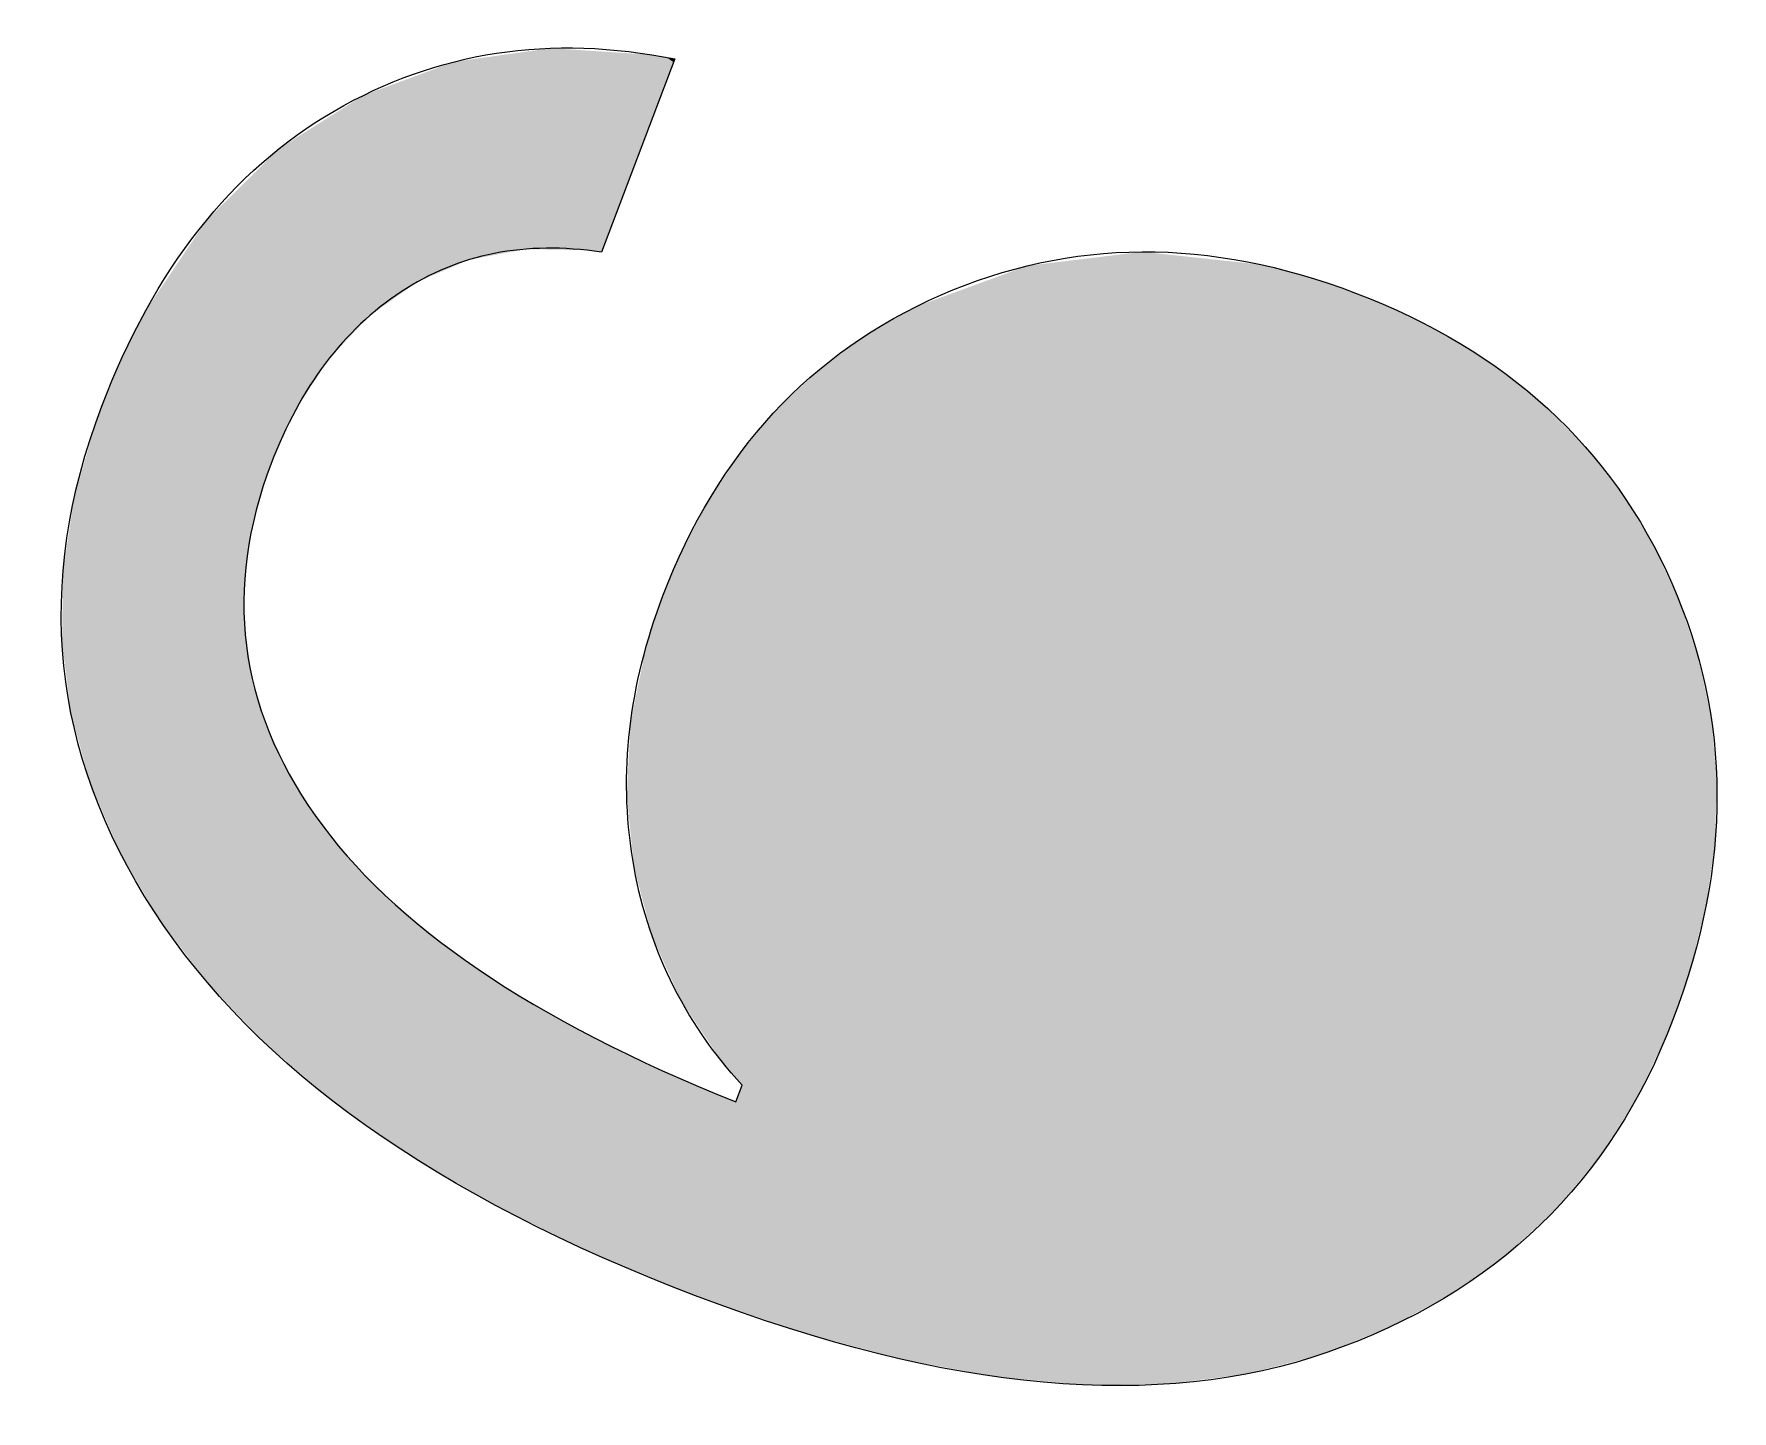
# Model space of a CAD drawing. Extents: x 1 to 47.3, y -47.1 to -0.8.
# Drawn here: x 2.189 to 5.698, y -17.759 to -14.914 of the extents above; entities that cross this region are included whole.
import ezdxf

# ---------------------------------------------------------------- set-up
doc = ezdxf.new("R2010")
doc.units = 0
doc.layers.add('LAYER_1', color=7, linetype='CONTINUOUS')

# ---------------------------------------------------------------- blocks, each defined once
blk = doc.blocks.new('*U33')
at = {"layer": 'LAYER_1', "color": 7}
for points in [[(3.2565, -15.3591), (3.2063, -14.9501), (3.2565, -14.9431)], [(3.2565, -15.3591), (3.2565, -14.9431), (3.3159, -15.3602)], [(3.3159, -15.3602), (3.2565, -14.9431), (3.3159, -14.9469)], [(3.3159, -15.3602), (3.3159, -14.9469), (3.3325, -15.3606)], [(3.3325, -15.3606), (3.3159, -14.9469), (3.3325, -14.948)], [(3.3325, -15.3606), (3.3325, -14.948), (3.34, -15.3616)], [(3.34, -15.3616), (3.3325, -14.948), (3.34, -14.9485)], [(3.34, -15.3616), (3.34, -14.9485), (3.3618, -15.3644)], [(3.3618, -15.3644), (3.34, -14.9485), (3.3618, -14.9499)], [(3.0543, -15.3947), (2.9815, -14.9992), (3.0543, -14.9723)], [(3.0579, -15.3932), (3.0543, -14.9723), (3.0579, -14.971)], [(3.0543, -15.3947), (3.0543, -14.9723), (3.0579, -15.3932)], [(3.0893, -15.3798), (3.0579, -14.971), (3.0893, -14.9666)], [(3.0579, -15.3932), (3.0579, -14.971), (3.0893, -15.3798)], [(3.1431, -15.3698), (3.0893, -14.9666), (3.1431, -14.959)], [(3.0893, -15.3798), (3.0893, -14.9666), (3.1431, -15.3698)], [(3.1774, -15.3634), (3.1431, -14.959), (3.1774, -14.9542)], [(3.1431, -15.3698), (3.1431, -14.959), (3.1774, -15.3634)], [(3.2063, -15.3581), (3.1774, -14.9542), (3.2063, -14.9501)], [(3.1774, -15.3634), (3.1774, -14.9542), (3.2063, -15.3581)], [(3.2063, -15.3581), (3.2063, -14.9501), (3.2565, -15.3591)], [(3.3618, -15.3644), (3.3618, -14.9499), (3.3644, -15.3575)], [(3.3644, -15.3575), (3.3618, -14.9499), (3.3644, -14.9501)], [(3.3644, -15.3575), (3.3644, -14.9501), (3.3804, -15.3155)], [(3.3804, -15.3155), (3.3644, -14.9501), (3.3804, -14.9511)], [(3.3804, -15.3155), (3.3804, -14.9511), (3.4065, -15.2468)], [(3.4065, -15.2468), (3.3804, -14.9511), (3.4065, -14.9528)], [(3.4065, -15.2468), (3.4065, -14.9528), (3.414, -15.2272)], [(3.414, -15.2272), (3.4065, -14.9528), (3.414, -14.9533)], [(3.414, -15.2272), (3.414, -14.9533), (3.4224, -15.205)], [(3.4224, -15.205), (3.414, -14.9533), (3.4224, -14.9538)], [(3.4224, -15.205), (3.4224, -14.9538), (3.4292, -15.1873)], [(3.4292, -15.1873), (3.4224, -14.9538), (3.4292, -14.9543)], [(3.4292, -15.1873), (3.4292, -14.9543), (3.4377, -15.1649)], [(3.4377, -15.1649), (3.4292, -14.9543), (3.4377, -14.9548)], [(3.4377, -15.1649), (3.4377, -14.9548), (3.4544, -15.1209)], [(3.4544, -15.1209), (3.4377, -14.9548), (3.4544, -14.9559)], [(3.4544, -15.1209), (3.4544, -14.9559), (3.4657, -15.0912)], [(3.4657, -15.0912), (3.4544, -14.9559), (3.4657, -14.9567)], [(3.4657, -15.0912), (3.4657, -14.9567), (3.467, -15.088)], [(3.467, -15.088), (3.4657, -14.9567), (3.467, -14.9569)], [(3.467, -15.088), (3.467, -14.9569), (3.4689, -15.0829)], [(3.4689, -15.0829), (3.467, -14.9569), (3.4689, -14.9572)], [(3.4689, -15.0829), (3.4689, -14.9572), (3.4699, -15.0803)], [(3.4699, -15.0803), (3.4689, -14.9572), (3.4699, -14.9574)], [(3.4699, -15.0803), (3.4699, -14.9574), (3.4793, -15.0557)], [(3.4793, -15.0557), (3.4699, -14.9574), (3.4793, -14.9591)], [(3.4793, -15.0557), (3.4793, -14.9591), (3.495, -15.0143)], [(3.495, -15.0143), (3.4793, -14.9591), (3.495, -14.962)], [(3.495, -15.0143), (3.495, -14.962), (3.4969, -15.0093)], [(3.4969, -15.0093), (3.495, -14.962), (3.4969, -14.9623)], [(3.4969, -15.0093), (3.4969, -14.9623), (3.511, -14.9722)], [(3.511, -14.9722), (3.4969, -14.9623), (3.511, -14.9649)], [(3.511, -14.9722), (3.511, -14.9649), (3.5136, -14.9654)], [(2.9467, -15.4503), (2.884, -15.0352), (2.9467, -15.012)], [(2.9654, -15.4371), (2.9467, -15.012), (2.9654, -15.0051)], [(2.9467, -15.4503), (2.9467, -15.012), (2.9654, -15.4371)], [(2.9815, -15.4257), (2.9654, -15.0051), (2.9815, -14.9992)], [(2.9654, -15.4371), (2.9654, -15.0051), (2.9815, -15.4257)], [(2.9815, -15.4257), (2.9815, -14.9992), (3.0543, -15.3947)], [(2.8546, -15.5255), (2.8069, -15.0802), (2.8546, -15.0501)], [(2.8698, -15.5095), (2.8546, -15.0501), (2.8698, -15.0404)], [(2.8546, -15.5255), (2.8546, -15.0501), (2.8698, -15.5095)], [(2.884, -15.4947), (2.8698, -15.0404), (2.884, -15.0352)], [(2.8698, -15.5095), (2.8698, -15.0404), (2.884, -15.4947)], [(2.884, -15.4947), (2.884, -15.0352), (2.9467, -15.4503)], [(2.8, -15.5828), (2.7779, -15.0985), (2.8, -15.0845)], [(2.8069, -15.5756), (2.8, -15.0845), (2.8069, -15.0802)], [(2.8, -15.5828), (2.8, -15.0845), (2.8069, -15.5756)], [(2.8069, -15.5756), (2.8069, -15.0802), (2.8546, -15.5255)], [(2.7779, -15.6166), (2.7299, -15.1288), (2.7779, -15.0985)], [(2.7779, -15.6166), (2.7779, -15.0985), (2.8, -15.5828)], [(2.6864, -15.7828), (2.6707, -15.1751), (2.6864, -15.1595)], [(2.6955, -15.7614), (2.6864, -15.1595), (2.6955, -15.1506)], [(2.6864, -15.7828), (2.6864, -15.1595), (2.6955, -15.7614)], [(2.7001, -15.7506), (2.6955, -15.1506), (2.7001, -15.1477)], [(2.6955, -15.7614), (2.6955, -15.1506), (2.7001, -15.7506)], [(2.7167, -15.7169), (2.7001, -15.1477), (2.7167, -15.1372)], [(2.7001, -15.7506), (2.7001, -15.1477), (2.7167, -15.7169)], [(2.7299, -15.69), (2.7167, -15.1372), (2.7299, -15.1288)], [(2.7167, -15.7169), (2.7167, -15.1372), (2.7299, -15.69)], [(2.7299, -15.69), (2.7299, -15.1288), (2.7779, -15.6166)], [(2.6675, -15.8354), (2.6401, -15.2053), (2.6675, -15.1782)], [(2.6704, -15.8253), (2.6675, -15.1782), (2.6704, -15.1754)], [(2.6675, -15.8354), (2.6675, -15.1782), (2.6704, -15.8253)], [(2.6707, -15.8245), (2.6704, -15.1754), (2.6707, -15.1751)], [(2.6704, -15.8253), (2.6704, -15.1754), (2.6707, -15.8245)], [(2.6707, -15.8245), (2.6707, -15.1751), (2.6864, -15.7828)], [(2.6246, -16.9546), (2.5474, -15.2968), (2.6246, -15.2205)], [(2.6246, -16.039), (2.6246, -15.2205), (2.6247, -16.0386)], [(2.6247, -16.0386), (2.6246, -15.2205), (2.6247, -15.2205)], [(2.6399, -15.9331), (2.6247, -15.2205), (2.6399, -15.2055)], [(2.6247, -16.0386), (2.6247, -15.2205), (2.6399, -15.9331)], [(2.6401, -15.9325), (2.6399, -15.2055), (2.6401, -15.2053)], [(2.6399, -15.9331), (2.6399, -15.2055), (2.6401, -15.9325)], [(2.6401, -15.9325), (2.6401, -15.2053), (2.6675, -15.8354)], [(2.5453, -16.8708), (2.4464, -15.4458), (2.5453, -15.2989)], [(2.5474, -16.8736), (2.5453, -15.2989), (2.5474, -15.2968)], [(2.5453, -16.8708), (2.5453, -15.2989), (2.5474, -16.8736)], [(2.5474, -16.8736), (2.5474, -15.2968), (2.6246, -16.9546)], [(4.4792, -17.7034), (4.356, -15.3787), (4.4792, -15.3637)], [(4.4792, -17.7034), (4.4792, -15.3637), (4.5299, -17.703)], [(4.5299, -17.703), (4.4792, -15.3637), (4.5299, -15.3691)], [(4.5299, -17.703), (4.5299, -15.3691), (4.6933, -17.6824)], [(4.6933, -17.6824), (4.5299, -15.3691), (4.6933, -15.3867)], [(4.2419, -17.6937), (4.1717, -15.4183), (4.2419, -15.3926)], [(4.356, -17.7045), (4.2419, -15.3926), (4.356, -15.3787)], [(4.2419, -17.6937), (4.2419, -15.3926), (4.356, -17.7045)], [(4.356, -17.7045), (4.356, -15.3787), (4.4792, -17.7034)], [(4.6933, -17.6824), (4.6933, -15.3867), (4.7242, -17.6745)], [(4.7242, -17.6745), (4.6933, -15.3867), (4.7242, -15.3901)], [(4.7242, -17.6745), (4.7242, -15.3901), (4.8462, -17.6429)], [(4.8462, -17.6429), (4.7242, -15.3901), (4.8462, -15.4231)], [(4.1717, -17.687), (4.013, -15.4765), (4.1717, -15.4183)], [(4.1717, -17.687), (4.1717, -15.4183), (4.2419, -17.6937)], [(4.8462, -17.6429), (4.8462, -15.4231), (4.8496, -17.6416)], [(4.8496, -17.6416), (4.8462, -15.4231), (4.8496, -15.424)], [(4.8496, -17.6416), (4.8496, -15.424), (4.9775, -17.5908)], [(4.9775, -17.5908), (4.8496, -15.424), (4.9775, -15.472)], [(2.4464, -16.7402), (2.4199, -15.4852), (2.4464, -15.4458)], [(2.4464, -16.7402), (2.4464, -15.4458), (2.5453, -16.8708)], [(4.9775, -17.5908), (4.9775, -15.472), (4.9877, -17.5868)], [(4.9877, -17.5868), (4.9775, -15.472), (4.9877, -15.477)], [(2.4199, -16.6949), (2.3665, -15.5925), (2.4199, -15.4852)], [(2.4199, -16.6949), (2.4199, -15.4852), (2.4464, -16.7402)], [(3.9769, -17.6505), (3.908, -15.5363), (3.9769, -15.497)], [(4.013, -17.6572), (3.9769, -15.497), (4.013, -15.4765)], [(3.9769, -17.6505), (3.9769, -15.497), (4.013, -17.6572)], [(4.013, -17.6572), (4.013, -15.4765), (4.1717, -17.687)], [(4.9877, -17.5868), (4.9877, -15.477), (5.0986, -17.5272)], [(5.0986, -17.5272), (4.9877, -15.477), (5.0986, -15.5312)], [(3.908, -17.6318), (3.8123, -15.6066), (3.908, -15.5363)], [(3.908, -17.6318), (3.908, -15.5363), (3.9769, -17.6505)], [(5.0986, -17.5272), (5.0986, -15.5312), (5.1163, -17.5178)], [(5.1163, -17.5178), (5.0986, -15.5312), (5.1163, -15.5423)], [(5.1163, -17.5178), (5.1163, -15.5423), (5.2085, -17.4524)], [(5.2085, -17.4524), (5.1163, -15.5423), (5.2085, -15.6)], [(2.3652, -16.6015), (2.3166, -15.7171), (2.3652, -15.5957)], [(2.3665, -16.6036), (2.3652, -15.5957), (2.3665, -15.5925)], [(2.3652, -16.6015), (2.3652, -15.5957), (2.3665, -16.6036)], [(2.3665, -16.6036), (2.3665, -15.5925), (2.4199, -16.6949)], [(3.8123, -17.6059), (3.7717, -15.6446), (3.8123, -15.6066)], [(3.8123, -17.6059), (3.8123, -15.6066), (3.908, -17.6318)], [(5.2085, -17.4524), (5.2085, -15.6), (5.2319, -17.4359)], [(5.2319, -17.4359), (5.2085, -15.6), (5.2319, -15.6185)], [(3.7717, -17.5949), (3.7259, -15.6875), (3.7717, -15.6446)], [(3.7717, -17.5949), (3.7717, -15.6446), (3.8123, -17.6059)], [(5.2319, -17.4359), (5.2319, -15.6185), (5.3073, -17.3663)], [(5.3073, -17.3663), (5.2319, -15.6185), (5.3073, -15.6784)], [(5.3073, -17.3663), (5.3073, -15.6784), (5.3345, -17.3412)], [(5.3345, -17.3412), (5.3073, -15.6784), (5.3345, -15.7058)], [(2.3166, -16.4876), (2.3049, -15.7577), (2.3166, -15.7171)], [(2.3166, -16.4876), (2.3166, -15.7171), (2.3652, -16.6015)], [(3.7259, -17.5791), (3.6525, -15.7747), (3.7259, -15.6875)], [(3.7259, -17.5791), (3.7259, -15.6875), (3.7717, -17.5949)], [(5.3345, -17.3412), (5.3345, -15.7058), (5.3948, -17.2687)], [(5.3948, -17.2687), (5.3345, -15.7058), (5.3948, -15.7664)], [(2.3049, -16.4602), (2.2725, -15.8706), (2.3049, -15.7577)], [(2.3049, -16.4602), (2.3049, -15.7577), (2.3166, -16.4876)], [(3.6472, -17.0792), (3.6394, -15.7933), (3.6472, -15.7816)], [(3.6489, -17.0812), (3.6472, -15.7816), (3.6489, -15.779)], [(3.6472, -17.0792), (3.6472, -15.7816), (3.6489, -17.0812)], [(3.6516, -17.0845), (3.6489, -15.779), (3.6516, -15.7757)], [(3.6489, -17.0812), (3.6489, -15.779), (3.6516, -17.0845)], [(3.6525, -17.0855), (3.6516, -15.7757), (3.6525, -15.7747)], [(3.6516, -17.0845), (3.6516, -15.7757), (3.6525, -17.0855)], [(3.6525, -17.5537), (3.6525, -15.7747), (3.7259, -17.5791)], [(5.3948, -17.2687), (5.3948, -15.7664), (5.4241, -17.2336)], [(5.4241, -17.2336), (5.3948, -15.7664), (5.4241, -15.8039)], [(3.6394, -17.0701), (3.6089, -15.8392), (3.6394, -15.7933)], [(3.6394, -17.0701), (3.6394, -15.7933), (3.6472, -17.0792)], [(5.4241, -17.2336), (5.4241, -15.8039), (5.4712, -17.1596)], [(5.4712, -17.1596), (5.4241, -15.8039), (5.4712, -15.8641)], [(3.6089, -17.0343), (3.5811, -15.8811), (3.6089, -15.8392)], [(3.6089, -17.0343), (3.6089, -15.8392), (3.6394, -17.0701)], [(2.2725, -16.3421), (2.2655, -15.9163), (2.2725, -15.8706)], [(2.2725, -16.3421), (2.2725, -15.8706), (2.3049, -16.4602)], [(3.5811, -16.9927), (3.556, -15.9294), (3.5811, -15.8811)], [(3.5811, -16.9927), (3.5811, -15.8811), (3.6089, -17.0343)], [(5.4712, -17.1596), (5.4712, -15.8641), (5.5007, -17.1132)], [(5.5007, -17.1132), (5.4712, -15.8641), (5.5007, -15.9127)], [(2.2655, -16.3165), (2.2493, -16.0217), (2.2655, -15.9163)], [(2.2655, -16.3165), (2.2655, -15.9163), (2.2725, -16.3421)], [(3.556, -16.9552), (3.5269, -15.9855), (3.556, -15.9294)], [(3.556, -16.9552), (3.556, -15.9294), (3.5811, -16.9927)], [(5.5007, -17.1132), (5.5007, -15.9127), (5.5364, -17.0384)], [(5.5364, -17.0384), (5.5007, -15.9127), (5.5364, -15.9714)], [(3.5226, -16.9023), (3.5136, -16.0148), (3.5226, -15.9937)], [(3.5269, -16.9117), (3.5226, -15.9937), (3.5269, -15.9855)], [(3.5226, -16.9023), (3.5226, -15.9937), (3.5269, -16.9117)], [(3.5269, -16.9117), (3.5269, -15.9855), (3.556, -16.9552)], [(5.5364, -17.0384), (5.5364, -15.9714), (5.5644, -16.9799)], [(5.5644, -16.9799), (5.5364, -15.9714), (5.5644, -16.0319)], [(2.2493, -16.1888), (2.247, -16.1704), (2.2493, -16.0217)], [(2.2493, -16.1888), (2.2493, -16.0217), (2.2655, -16.3165)], [(3.511, -16.8765), (3.4969, -16.054), (3.511, -16.0209)], [(3.5136, -16.8823), (3.511, -16.0209), (3.5136, -16.0148)], [(3.511, -16.8765), (3.511, -16.0209), (3.5136, -16.8823)], [(3.5136, -16.8823), (3.5136, -16.0148), (3.5226, -16.9023)], [(5.5644, -16.9799), (5.5644, -16.0319), (5.5902, -16.9066)], [(5.5902, -16.9066), (5.5644, -16.0319), (5.5902, -16.0879)], [(2.6246, -16.9546), (2.6246, -16.039), (2.6247, -16.9547)], [(2.6247, -16.9547), (2.6246, -16.039), (2.6247, -16.1429)], [(3.495, -16.841), (3.4793, -16.1007), (3.495, -16.059)], [(3.4969, -16.8452), (3.495, -16.059), (3.4969, -16.054)], [(3.495, -16.841), (3.495, -16.059), (3.4969, -16.8452)], [(3.4969, -16.8452), (3.4969, -16.054), (3.511, -16.8765)], [(3.4793, -16.8061), (3.4699, -16.1301), (3.4793, -16.1007)], [(3.4793, -16.8061), (3.4793, -16.1007), (3.495, -16.841)], [(5.5902, -16.9066), (5.5902, -16.0879), (5.6122, -16.8444)], [(5.6122, -16.8444), (5.5902, -16.0879), (5.6122, -16.154)], [(3.467, -16.7788), (3.4657, -16.1432), (3.467, -16.1393)], [(3.4689, -16.7831), (3.467, -16.1393), (3.4689, -16.1332)], [(3.467, -16.7788), (3.467, -16.1393), (3.4689, -16.7831)], [(3.4699, -16.7853), (3.4689, -16.1332), (3.4699, -16.1301)], [(3.4689, -16.7831), (3.4689, -16.1332), (3.4699, -16.7853)], [(3.4699, -16.7853), (3.4699, -16.1301), (3.4793, -16.8061)], [(2.6247, -16.9547), (2.6247, -16.1429), (2.6399, -16.9706)], [(2.6399, -16.9706), (2.6247, -16.1429), (2.6399, -16.2437)], [(3.4657, -16.7741), (3.4544, -16.1786), (3.4657, -16.1432)], [(3.4657, -16.7741), (3.4657, -16.1432), (3.467, -16.7788)], [(5.6122, -16.8444), (5.6122, -16.154), (5.6303, -16.7716)], [(5.6303, -16.7716), (5.6122, -16.154), (5.6303, -16.2083)], [(3.4544, -16.7313), (3.4377, -16.2593), (3.4544, -16.1786)], [(3.4544, -16.7313), (3.4544, -16.1786), (3.4657, -16.7741)], [(5.6303, -16.7716), (5.6303, -16.2083), (5.6449, -16.7126)], [(5.6449, -16.7126), (5.6303, -16.2083), (5.6449, -16.2787)], [(2.6399, -16.9706), (2.6399, -16.2437), (2.6401, -16.9708)], [(2.6401, -16.9708), (2.6399, -16.2437), (2.6401, -16.2449)], [(2.6401, -16.9708), (2.6401, -16.2449), (2.6675, -16.9996)], [(2.6675, -16.9996), (2.6401, -16.2449), (2.6675, -16.3346)], [(3.4377, -16.6679), (3.4292, -16.3004), (3.4377, -16.2593)], [(3.4377, -16.6679), (3.4377, -16.2593), (3.4544, -16.7313)], [(5.6449, -16.7126), (5.6449, -16.2787), (5.6557, -16.6352)], [(5.6557, -16.6352), (5.6449, -16.2787), (5.6557, -16.3309)], [(3.4292, -16.6355), (3.4224, -16.3329), (3.4292, -16.3004)], [(3.4292, -16.6355), (3.4292, -16.3004), (3.4377, -16.6679)], [(2.6675, -16.9996), (2.6675, -16.3346), (2.6704, -17.0021)], [(2.6704, -17.0021), (2.6675, -16.3346), (2.6704, -16.3439)], [(2.6704, -17.0021), (2.6704, -16.3439), (2.6707, -17.0023)], [(2.6707, -17.0023), (2.6704, -16.3439), (2.6707, -16.3449)], [(2.6707, -17.0023), (2.6707, -16.3449), (2.6864, -17.0158)], [(2.6864, -17.0158), (2.6707, -16.3449), (2.6864, -16.3785)], [(3.4224, -16.5688), (3.414, -16.4852), (3.4224, -16.3329)], [(3.4224, -16.5688), (3.4224, -16.3329), (3.4292, -16.6355)], [(5.6557, -16.6352), (5.6557, -16.3309), (5.663, -16.5831)], [(5.663, -16.5831), (5.6557, -16.3309), (5.663, -16.4144)], [(2.6864, -17.0158), (2.6864, -16.3785), (2.6955, -17.0235)], [(2.6955, -17.0235), (2.6864, -16.3785), (2.6955, -16.3979)], [(2.6955, -17.0235), (2.6955, -16.3979), (2.7001, -17.0274)], [(2.7001, -17.0274), (2.6955, -16.3979), (2.7001, -16.4076)], [(2.7001, -17.0274), (2.7001, -16.4076), (2.7167, -17.0415)], [(2.7167, -17.0415), (2.7001, -16.4076), (2.7167, -16.443)], [(5.663, -16.5831), (5.663, -16.4144), (5.6667, -16.4558)], [(2.7167, -17.0415), (2.7167, -16.443), (2.7299, -17.0528)], [(2.7299, -17.0528), (2.7167, -16.443), (2.7299, -16.4638)], [(2.7299, -17.0528), (2.7299, -16.4638), (2.7779, -17.0937)], [(2.7779, -17.0937), (2.7299, -16.4638), (2.7779, -16.5391)], [(2.7779, -17.0937), (2.7779, -16.5391), (2.8, -17.1125)], [(2.8, -17.1125), (2.7779, -16.5391), (2.8, -16.566)], [(2.8, -17.1125), (2.8, -16.566), (2.8069, -17.1184)], [(2.8069, -17.1184), (2.8, -16.566), (2.8069, -16.5743)], [(2.8069, -17.1184), (2.8069, -16.5743), (2.8546, -17.152)], [(2.8546, -17.152), (2.8069, -16.5743), (2.8546, -16.6324)], [(2.8546, -17.152), (2.8546, -16.6324), (2.8698, -17.1627)], [(2.8698, -17.1627), (2.8546, -16.6324), (2.8698, -16.6473)], [(2.8698, -17.1627), (2.8698, -16.6473), (2.884, -17.1726)], [(2.884, -17.1726), (2.8698, -16.6473), (2.884, -16.661)], [(2.884, -17.1726), (2.884, -16.661), (2.9467, -17.2167)], [(2.9467, -17.2167), (2.884, -16.661), (2.9467, -16.7223)], [(2.9467, -17.2167), (2.9467, -16.7223), (2.9654, -17.2298)], [(2.9654, -17.2298), (2.9467, -16.7223), (2.9654, -16.7373)], [(2.9654, -17.2298), (2.9654, -16.7373), (2.9815, -17.2393)], [(2.9815, -17.2393), (2.9654, -16.7373), (2.9815, -16.7502)], [(2.9815, -17.2393), (2.9815, -16.7502), (3.0543, -17.282)], [(3.0543, -17.282), (2.9815, -16.7502), (3.0543, -16.8087)], [(3.0543, -17.282), (3.0543, -16.8087), (3.0579, -17.2841)], [(3.0579, -17.2841), (3.0543, -16.8087), (3.0579, -16.8111)], [(3.0579, -17.2841), (3.0579, -16.8111), (3.0893, -17.3025)], [(3.0893, -17.3025), (3.0579, -16.8111), (3.0893, -16.8323)], [(3.0893, -17.3025), (3.0893, -16.8323), (3.1431, -17.334)], [(3.1431, -17.334), (3.0893, -16.8323), (3.1431, -16.8685)], [(3.1431, -17.334), (3.1431, -16.8685), (3.1774, -17.3508)], [(3.1774, -17.3508), (3.1431, -16.8685), (3.1774, -16.8916)], [(3.1774, -17.3508), (3.1774, -16.8916), (3.2063, -17.3651)], [(3.2063, -17.3651), (3.1774, -16.8916), (3.2063, -16.9083)], [(3.2063, -17.3651), (3.2063, -16.9083), (3.2565, -17.3898)], [(3.2565, -17.3898), (3.2063, -16.9083), (3.2565, -16.9371)], [(3.2565, -17.3898), (3.2565, -16.9371), (3.3159, -17.419)], [(3.3159, -17.419), (3.2565, -16.9371), (3.3159, -16.9712)], [(3.3159, -17.419), (3.3159, -16.9712), (3.3325, -17.4271)], [(3.3325, -17.4271), (3.3159, -16.9712), (3.3325, -16.9793)], [(3.3325, -17.4271), (3.3325, -16.9793), (3.34, -17.4308)], [(3.34, -17.4308), (3.3325, -16.9793), (3.34, -16.9831)], [(3.34, -17.4308), (3.34, -16.9831), (3.3618, -17.4399)], [(3.3618, -17.4399), (3.34, -16.9831), (3.3618, -16.9938)], [(3.3618, -17.4399), (3.3618, -16.9938), (3.3644, -17.4409)], [(3.3644, -17.4409), (3.3618, -16.9938), (3.3644, -16.9951)], [(3.3644, -17.4409), (3.3644, -16.9951), (3.3804, -17.4476)], [(3.3804, -17.4476), (3.3644, -16.9951), (3.3804, -17.003)], [(3.3804, -17.4476), (3.3804, -17.003), (3.4065, -17.4584)], [(3.4065, -17.4584), (3.3804, -17.003), (3.4065, -17.0159)], [(3.4065, -17.4584), (3.4065, -17.0159), (3.414, -17.4615)], [(3.414, -17.4615), (3.4065, -17.0159), (3.414, -17.0196)], [(3.414, -17.4615), (3.414, -17.0196), (3.4224, -17.465)], [(3.4224, -17.465), (3.414, -17.0196), (3.4224, -17.0238)], [(3.4224, -17.465), (3.4224, -17.0238), (3.4292, -17.4678)], [(3.4292, -17.4678), (3.4224, -17.0238), (3.4292, -17.0271)], [(3.4292, -17.4678), (3.4292, -17.0271), (3.4377, -17.4713)], [(3.4377, -17.4713), (3.4292, -17.0271), (3.4377, -17.0313)], [(3.4377, -17.4713), (3.4377, -17.0313), (3.4544, -17.4783)], [(3.4544, -17.4783), (3.4377, -17.0313), (3.4544, -17.0396)], [(3.4544, -17.4783), (3.4544, -17.0396), (3.4657, -17.483)], [(3.4657, -17.483), (3.4544, -17.0396), (3.4657, -17.0452)], [(3.4657, -17.483), (3.4657, -17.0452), (3.467, -17.4835)], [(3.467, -17.4835), (3.4657, -17.0452), (3.467, -17.0458)], [(3.467, -17.4835), (3.467, -17.0458), (3.4689, -17.4843)], [(3.4689, -17.4843), (3.467, -17.0458), (3.4689, -17.0467)], [(3.4689, -17.4843), (3.4689, -17.0467), (3.4699, -17.4847)], [(3.4699, -17.4847), (3.4689, -17.0467), (3.4699, -17.0472)], [(3.4699, -17.4847), (3.4699, -17.0472), (3.4793, -17.4886)], [(3.4793, -17.4886), (3.4699, -17.0472), (3.4793, -17.0513)], [(3.4793, -17.4886), (3.4793, -17.0513), (3.495, -17.4951)], [(3.495, -17.4951), (3.4793, -17.0513), (3.495, -17.058)], [(3.495, -17.4951), (3.495, -17.058), (3.4969, -17.4959)], [(3.4969, -17.4959), (3.495, -17.058), (3.4969, -17.0588)], [(3.4969, -17.4959), (3.4969, -17.0588), (3.511, -17.5017)], [(3.511, -17.5017), (3.4969, -17.0588), (3.511, -17.0649)], [(3.511, -17.5017), (3.511, -17.0649), (3.5136, -17.5028)], [(3.5136, -17.5028), (3.511, -17.0649), (3.5136, -17.066)], [(3.5136, -17.5028), (3.5136, -17.066), (3.5226, -17.5065)], [(3.5226, -17.5065), (3.5136, -17.066), (3.5226, -17.0698)], [(3.5226, -17.5065), (3.5226, -17.0698), (3.5269, -17.5083)], [(3.5269, -17.5083), (3.5226, -17.0698), (3.5269, -17.0717)], [(3.5269, -17.5083), (3.5269, -17.0717), (3.556, -17.5204)], [(3.556, -17.5204), (3.5269, -17.0717), (3.556, -17.0842)], [(3.556, -17.5204), (3.556, -17.0842), (3.5811, -17.529)], [(3.5811, -17.529), (3.556, -17.0842), (3.5811, -17.0949)], [(3.6516, -17.5534), (3.6489, -17.095), (3.6516, -17.0877)], [(3.6525, -17.5537), (3.6516, -17.0877), (3.6525, -17.0855)], [(3.6516, -17.5534), (3.6516, -17.0877), (3.6525, -17.5537)], [(3.5811, -17.529), (3.5811, -17.0949), (3.6089, -17.5387)], [(3.6089, -17.5387), (3.5811, -17.0949), (3.6089, -17.1068)], [(3.6089, -17.5387), (3.6089, -17.1068), (3.6394, -17.5492)], [(3.6394, -17.5492), (3.6089, -17.1068), (3.6394, -17.1199)], [(3.6472, -17.5519), (3.6394, -17.1199), (3.6472, -17.0994)], [(3.6394, -17.5492), (3.6394, -17.1199), (3.6472, -17.5519)], [(3.6489, -17.5525), (3.6472, -17.0994), (3.6489, -17.095)], [(3.6472, -17.5519), (3.6472, -17.0994), (3.6489, -17.5525)], [(3.6489, -17.5525), (3.6489, -17.095), (3.6516, -17.5534)]]:
    blk.add_solid(points, dxfattribs=at)
blk = doc.blocks.new('BLOCK_2')
at = {"layer": 'LAYER_1'}
blk.add_open_spline([(3.556, -17.5204), (4.0797, -17.7197), (4.5151, -17.7586), (4.8626, -17.6373), (5.21, -17.5161), (5.4481, -17.2865), (5.5767, -16.9485), (5.6982, -16.6291), (5.6973, -16.3291), (5.5736, -16.0483), (5.45, -15.7673), (5.2322, -15.5675), (4.9201, -15.4488), (4.618, -15.3338), (4.3322, -15.3353), (4.0626, -15.4533), (3.7929, -15.5713), (3.6017, -15.7785), (3.4888, -16.0746), (3.4184, -16.2602), (3.3974, -16.4417), (3.4263, -16.619), (3.4551, -16.7962), (3.5305, -16.9518), (3.6525, -17.0854), (3.6525, -17.0854), (3.6394, -17.1199), (3.6394, -17.1199), (3.2193, -16.9518), (2.9297, -16.7547), (2.7704, -16.5285), (2.611, -16.3025), (2.5807, -16.06), (2.6793, -15.8011), (2.7395, -15.643), (2.8289, -15.5246), (2.9476, -15.4464), (3.0663, -15.3681), (3.2045, -15.3407), (3.3617, -15.3644), (3.3617, -15.3644), (3.5137, -14.9653), (3.5137, -14.9653), (3.2566, -14.9136), (3.022, -14.9495), (2.8095, -15.0728), (2.5971, -15.196), (2.4371, -15.3994), (2.3292, -15.6826), (2.189, -16.0509), (2.2247, -16.3983), (2.4364, -16.7249), (2.6479, -17.0517), (3.0212, -17.3168), (3.556, -17.5204)], degree=3, knots=[0, 0, 0, 0, 1, 1, 1, 2, 2, 2, 3, 3, 3, 4, 4, 4, 5, 5, 5, 6, 6, 6, 7, 7, 7, 8, 8, 8, 9, 9, 9, 10, 10, 10, 11, 11, 11, 12, 12, 12, 13, 13, 13, 14, 14, 14, 15, 15, 15, 16, 16, 16, 17, 17, 17, 18, 18, 18, 18], dxfattribs=at)
at = {"layer": 'LAYER_1', "color": 7}
blk.add_blockref('*U33', (0, 0), dxfattribs=at)

msp = doc.modelspace()

# ---------------------------------------------------------------- block references
at = {"layer": 'LAYER_1'}
msp.add_blockref('BLOCK_2', (0, 0), dxfattribs=at)

doc.saveas('drawing.dxf')
